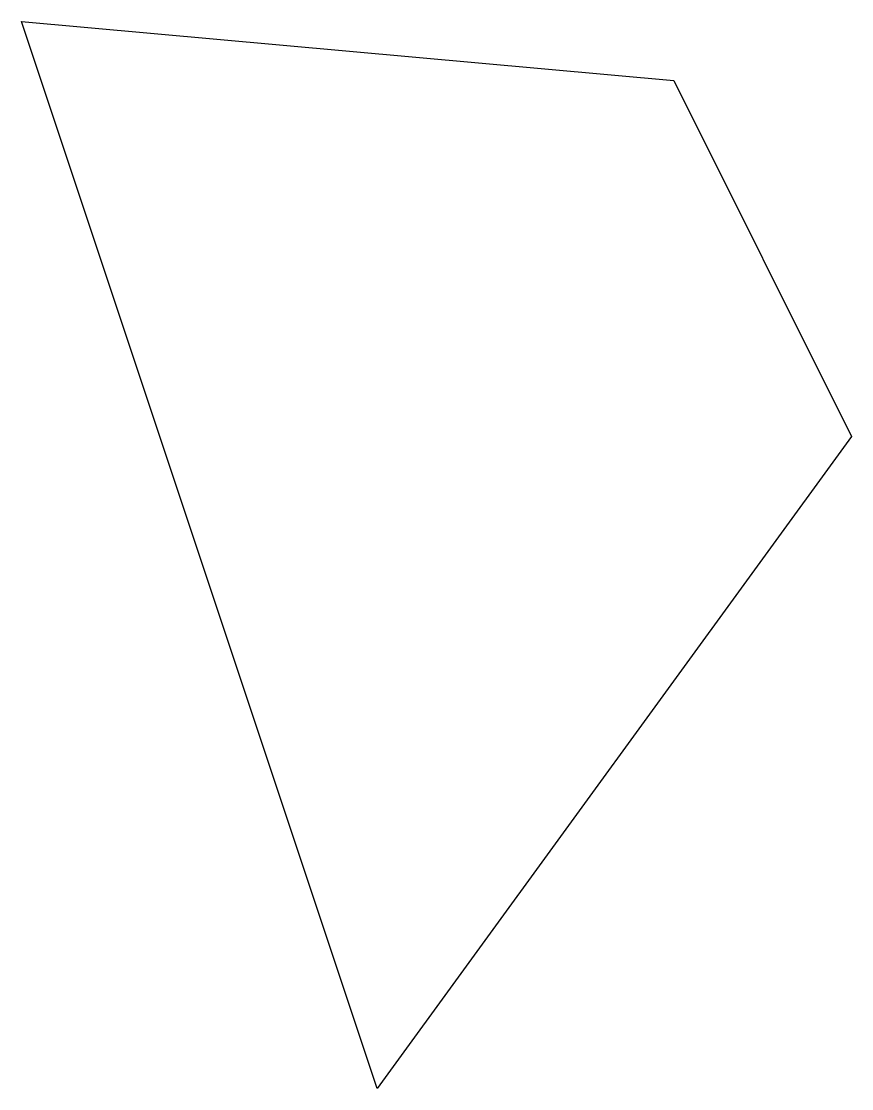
# Model space of a CAD drawing. Header units: metres. Extents: x -5 to 9, y -11 to 7.
import ezdxf

# ---------------------------------------------------------------- set-up
doc = ezdxf.new("R2010")
doc.units = ezdxf.units.M

msp = doc.modelspace()

# ---------------------------------------------------------------- linework, layer by layer
at = {"layer": 'Debris0', "color": 1}
msp.add_3dface([(-5, 7), (6, 6), (9, 0), (1, -11)], dxfattribs=at)

doc.saveas('drawing.dxf')
